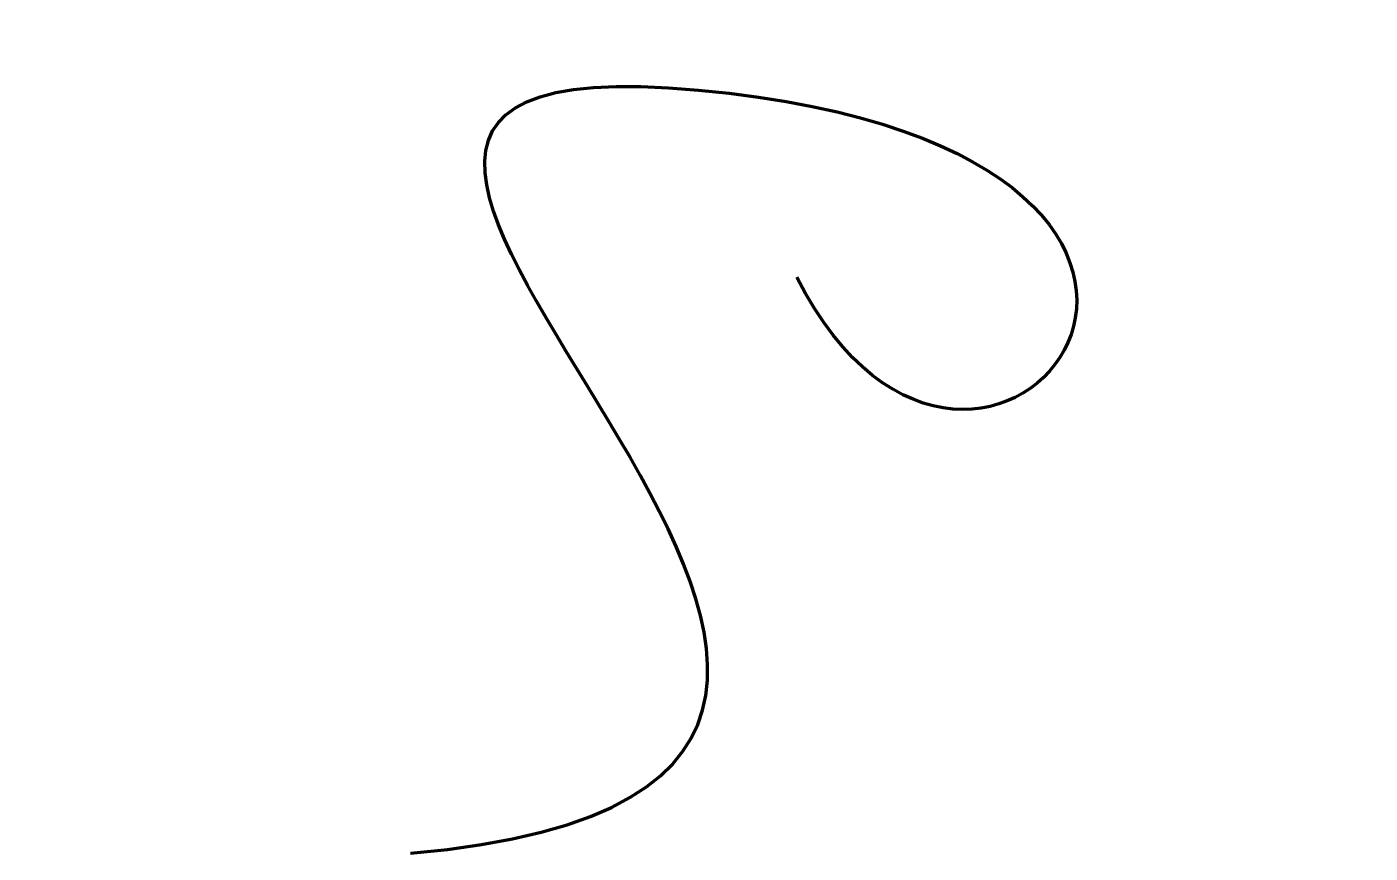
# Model space of a CAD drawing. Extents: x -399 to 1618, y 1042 to 2283.
import ezdxf

# ---------------------------------------------------------------- set-up
doc = ezdxf.new("R2010")
doc.units = 0
doc.layers.add('mainlayer', color=1, linetype='CONTINUOUS', lineweight=100)

msp = doc.modelspace()

# ---------------------------------------------------------------- linework, layer by layer
at = {"layer": 'mainlayer', "color": 0}
for points in [[(176.9, 1042.2), (1403.2, 1147.6), (-399.4, 2282.5), (609.1, 2187.7)], [(609.1, 2187.7), (1617.5, 2092.8), (1030.7, 1365.4), (756.7, 1906.6)]]:
    msp.add_open_spline(points, degree=3, dxfattribs=at)

doc.saveas('drawing.dxf')
